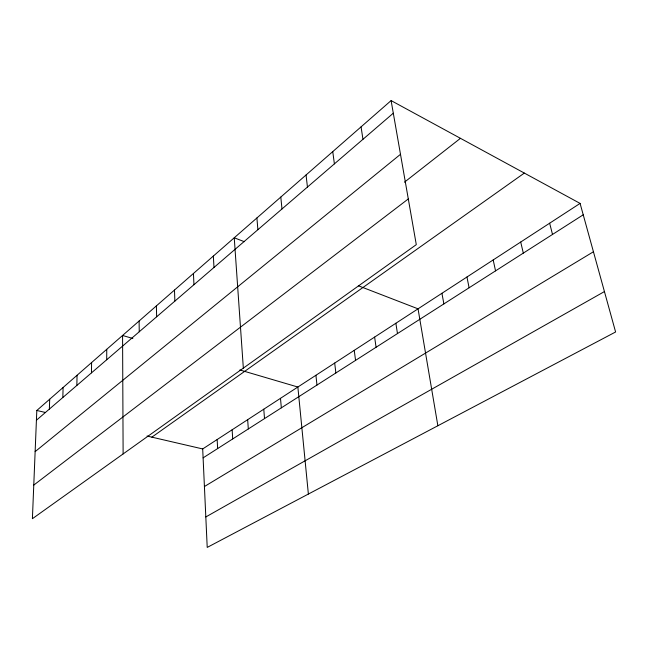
<?xml version="1.0" encoding="UTF-8"?>
<svg xmlns="http://www.w3.org/2000/svg" width="648" height="648" viewBox="0 0 648 648"><rect width="100%" height="100%" fill="white"/><g stroke="black" fill="none" stroke-linecap="round" stroke-linejoin="round"><path stroke-width="0.97" d="M106.709 359.753L106.75 349.304M91.465 372.867L91.587 362.564M76.853 385.439L77.055 375.281M62.832 397.508L63.099 387.488M49.361 409.091L49.702 399.209M36.815 410.476L32.4 518.7L416.291 244.652L391.1 100.586L36.815 410.476L45.425 412.476M36.418 420.228L393.304 113.198M35.138 451.632L400.488 154.313M404.457 182.185L460.453 138.324M33.769 485.093L408.297 198.944M151.867 437.157L524.337 173.081M202.694 448.943L580.082 203.407L615.6 331.987L207.214 547.414L202.694 448.943L147.056 436.039M203.108 457.861L583.232 214.804M204.42 486.526L593.438 251.764M205.813 516.958L604.438 291.568M132.848 338.491L122.569 335.47L123.12 453.94M239.833 369.959L297.861 387.034L308.375 494.051M244.304 241.68L234.244 237.792L243.34 368.121M358.344 285.76L418.041 308.837L437.862 425.744M391.1 100.586L580.082 203.407M549.642 223.22L552.509 234.446M520.709 242.044L523.317 253.117M493.177 259.953L495.55 270.872M466.949 277.02L469.103 287.777M441.928 293.293L443.888 303.904M395.863 323.271L397.475 333.582M361.058 126.862L362.961 139.296M374.617 337.09L376.075 347.263M332.756 151.616L334.392 163.879M354.245 350.349L355.558 360.385M334.692 363.066L335.875 372.965M306.05 174.976L307.444 187.061M315.916 375.281L316.977 385.05M280.803 197.065L281.985 208.964M280.495 398.334L281.337 407.843M256.9 217.971L257.888 229.7M263.776 409.204L264.514 418.592M247.666 419.685L248.314 428.952M232.138 429.794L232.705 438.939M213.346 256.073L213.994 267.462M217.161 439.538L217.639 448.57M193.444 273.472L193.954 284.699M174.482 290.061L174.863 301.126M156.387 305.888L156.646 316.791M139.101 321.011L139.247 331.76"/></g></svg>
